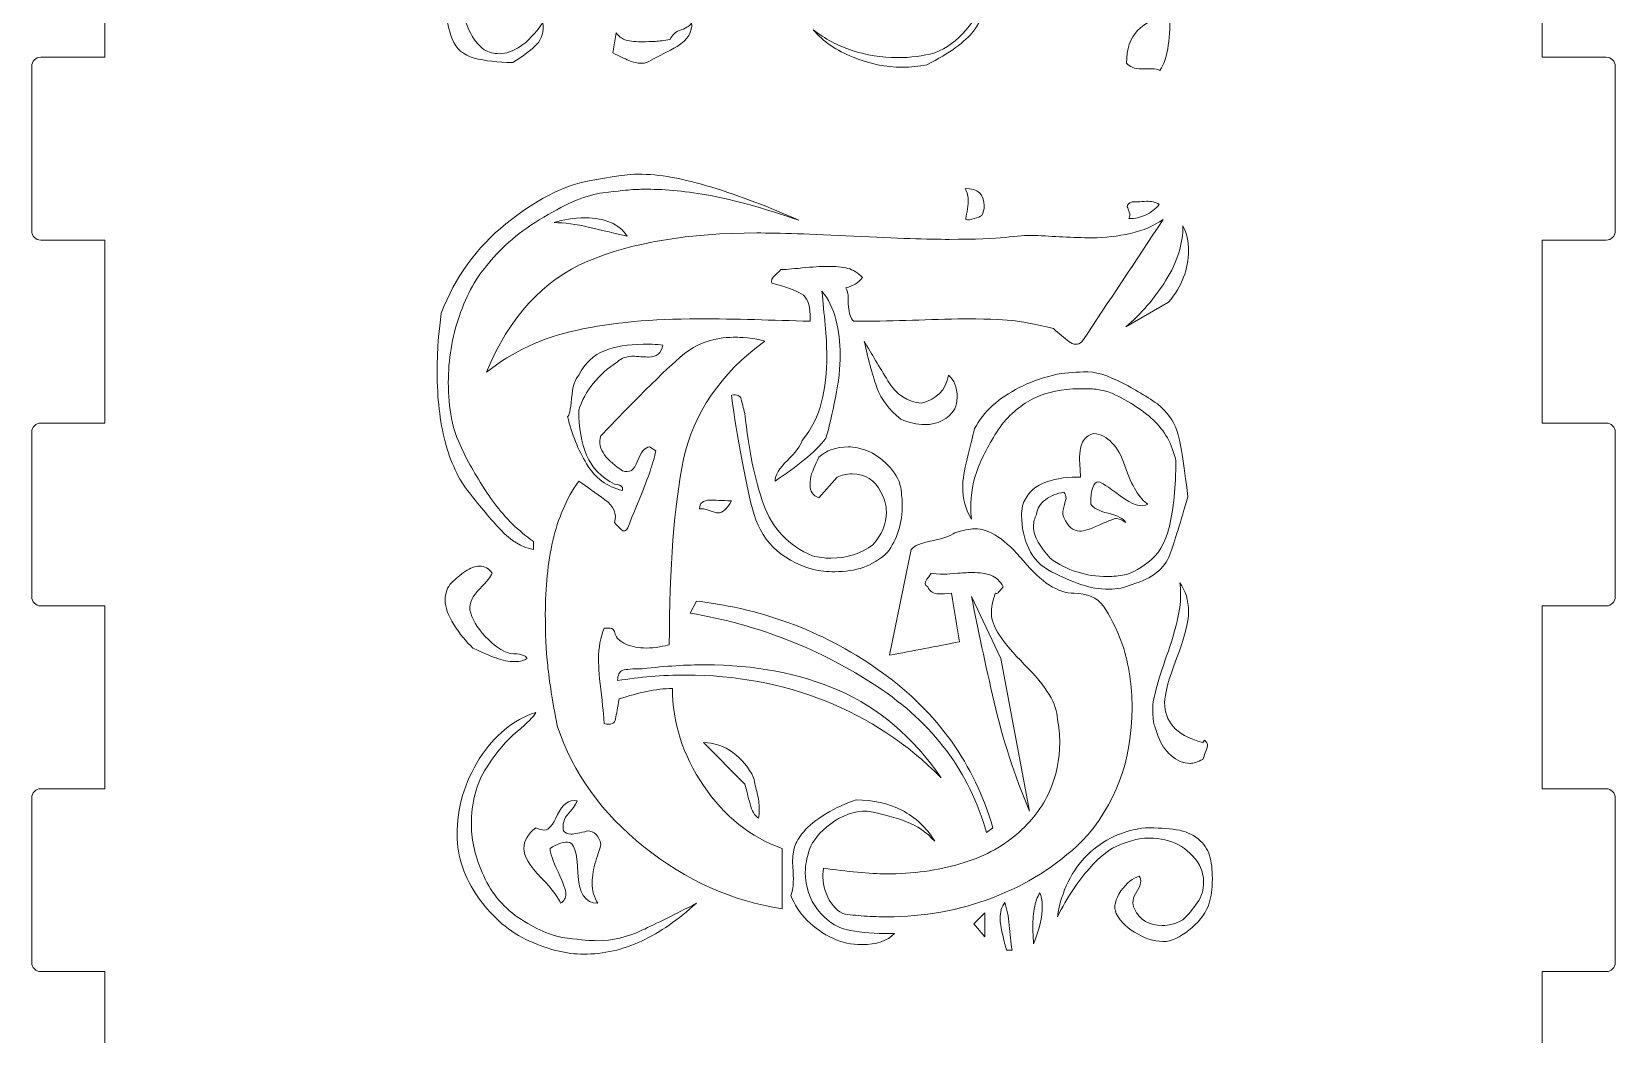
# Model space of a CAD drawing. Header units: inches. Extents: x 110 to 594, y -365 to 80.
# Drawn here: x 218.7 to 305.3, y -277.2 to -222.4 of the extents above; entities that cross this region are included whole.
import ezdxf

# ---------------------------------------------------------------- set-up
doc = ezdxf.new("R2010")
doc.units = ezdxf.units.IN
doc.header["$MEASUREMENT"] = 0
doc.layers.add('design4', color=7, linetype='Continuous')

# ---------------------------------------------------------------- blocks, each defined once
blk = doc.blocks.new('block 8')
at = {"layer": 'design4', "color": 7, "lineweight": 9}
blk.add_lwpolyline([(270.216, -271.197), (270.825, -270.588), (270.825, -271.892), (270.216, -271.197)], dxfattribs=at)
for points, knots in [([(246.304, -223.11), (246.014, -223.414), (245.579, -223.74), (245, -224.088), (244.188, -224.088), (243.485, -224.008), (242.891, -223.849), (242.297, -223.69), (241.898, -223.342), (241.695, -222.805), (241.492, -222.269), (241.391, -221.827), (241.391, -221.479), (241.391, -220.987), (241.557, -220.255), (241.891, -219.284), (242.224, -218.313), (242.391, -217.595), (242.391, -217.131), (242.391, -216.349), (242.087, -215.668), (241.478, -215.087), (241.478, -215.087), (241.608, -214.784), (241.608, -214.784), (242.043, -214.784), (242.376, -215.001), (242.608, -215.436), (242.753, -215.813), (242.876, -216.124), (242.978, -216.37), (243.079, -216.617), (243.13, -216.842), (243.13, -217.044), (243.13, -217.538), (242.999, -218.247), (242.739, -219.175), (242.478, -220.103), (242.348, -220.784), (242.348, -221.218), (242.348, -221.595), (242.441, -221.979), (242.63, -222.37), (242.818, -222.762), (243.086, -223.103), (243.434, -223.392), (243.695, -223.538), (243.97, -223.61), (244.26, -223.61), (244.637, -223.61), (245.021, -223.479), (245.412, -223.219), (245.804, -222.957), (246.217, -222.523), (246.652, -221.914), (246.71, -222.408), (246.593, -222.805), (246.304, -223.11)], [0, 0, 0, 0, 1, 1, 1, 2, 2, 2, 3, 3, 3, 4, 4, 4, 5, 5, 5, 6, 6, 6, 7, 7, 7, 8, 8, 8, 9, 9, 9, 10, 10, 10, 11, 11, 11, 12, 12, 12, 13, 13, 13, 14, 14, 14, 15, 15, 15, 16, 16, 16, 17, 17, 17, 18, 18, 18, 19, 19, 19, 19]), ([(270.195, -222.37), (269.746, -222.965), (268.897, -223.581), (267.652, -224.218), (267.217, -224.305), (266.767, -224.349), (266.304, -224.349), (265.405, -224.349), (264.506, -224.168), (263.608, -223.806), (262.709, -223.443), (261.985, -222.943), (261.434, -222.305), (262.071, -222.798), (262.782, -223.175), (263.564, -223.436), (264.347, -223.697), (265.173, -223.827), (266.043, -223.827), (266.739, -223.827), (267.42, -223.74), (268.086, -223.567), (268.724, -223.305), (269.289, -222.892), (269.782, -222.327), (270.275, -221.762), (270.637, -221.132), (270.869, -220.436), (270.869, -221.132), (270.644, -221.777), (270.195, -222.37)], [0, 0, 0, 0, 1, 1, 1, 2, 2, 2, 3, 3, 3, 4, 4, 4, 5, 5, 5, 6, 6, 6, 7, 7, 7, 8, 8, 8, 9, 9, 9, 10, 10, 10, 10]), ([(280.847, -223.153), (280.775, -223.718), (280.623, -224.175), (280.391, -224.523), (280.303, -224.465), (280.144, -224.436), (279.913, -224.436), (279.913, -224.436), (279.391, -224.436), (279.391, -224.436), (279.014, -224.436), (278.739, -224.335), (278.564, -224.132), (278.564, -223.349), (278.767, -222.755), (279.173, -222.349), (279.579, -221.943), (280.173, -221.61), (280.956, -221.349), (280.956, -221.987), (280.919, -222.588), (280.847, -223.153)], [0, 0, 0, 0, 1, 1, 1, 2, 2, 2, 3, 3, 3, 4, 4, 4, 5, 5, 5, 6, 6, 6, 7, 7, 7, 7]), ([(253.999, -223.219), (253.506, -223.479), (253.028, -223.726), (252.565, -223.957), (252.42, -224.074), (252.245, -224.132), (252.043, -224.132), (251.81, -224.132), (251.579, -224.081), (251.347, -223.979), (251.115, -223.878), (250.826, -223.74), (250.478, -223.567), (250.478, -223.567), (250.652, -222.479), (250.652, -222.479), (250.796, -222.653), (250.956, -222.777), (251.13, -222.849), (251.304, -222.922), (251.608, -222.957), (252.043, -222.957), (252.332, -222.957), (252.586, -222.951), (252.804, -222.936), (253.021, -222.922), (253.289, -222.886), (253.608, -222.827), (253.695, -222.596), (253.898, -222.421), (254.217, -222.305), (254.536, -222.19), (254.724, -222.06), (254.782, -221.914), (254.84, -222.408), (254.579, -222.842), (253.999, -223.219)], [0, 0, 0, 0, 1, 1, 1, 2, 2, 2, 3, 3, 3, 4, 4, 4, 5, 5, 5, 6, 6, 6, 7, 7, 7, 8, 8, 8, 9, 9, 9, 10, 10, 10, 11, 11, 11, 12, 12, 12, 12]), ([(255.825, -231.37), (254.549, -231.139), (253.39, -231.023), (252.347, -231.023), (252.028, -231.023), (251.76, -231.03), (251.542, -231.044), (251.325, -231.06), (250.789, -231.117), (249.934, -231.219), (249.079, -231.32), (247.999, -231.762), (246.695, -232.544), (245.39, -233.327), (244.391, -234.168), (243.695, -235.066), (243.028, -235.791), (242.492, -236.747), (242.087, -237.936), (241.68, -239.125), (241.477, -240.342), (241.477, -241.588), (241.477, -242.284), (241.535, -242.943), (241.652, -243.566), (241.767, -244.19), (242.049, -244.929), (242.499, -245.784), (242.948, -246.639), (243.456, -247.451), (244.021, -248.218), (244.586, -248.987), (245.288, -249.675), (246.13, -250.284), (246.13, -250.284), (246.13, -250.718), (246.13, -250.718), (245.492, -250.603), (244.898, -250.247), (244.347, -249.653), (243.796, -249.06), (243.223, -248.386), (242.629, -247.631), (242.036, -246.878), (241.593, -245.943), (241.304, -244.827), (241.014, -243.711), (240.869, -242.443), (240.869, -241.023), (240.869, -240.762), (240.876, -240.408), (240.89, -239.958), (240.905, -239.508), (240.97, -238.791), (241.086, -237.805), (241.84, -235.835), (243.021, -234.204), (244.63, -232.914), (246.239, -231.625), (247.723, -230.849), (249.086, -230.588), (250.448, -230.327), (251.376, -230.197), (251.869, -230.197), (252.999, -230.197), (254.339, -230.436), (255.89, -230.914), (257.44, -231.392), (259.028, -231.995), (260.651, -232.719), (258.709, -232.052), (257.1, -231.603), (255.825, -231.37)], [0, 0, 0, 0, 1, 1, 1, 2, 2, 2, 3, 3, 3, 4, 4, 4, 5, 5, 5, 6, 6, 6, 7, 7, 7, 8, 8, 8, 9, 9, 9, 10, 10, 10, 11, 11, 11, 12, 12, 12, 13, 13, 13, 14, 14, 14, 15, 15, 15, 16, 16, 16, 17, 17, 17, 18, 18, 18, 19, 19, 19, 20, 20, 20, 21, 21, 21, 22, 22, 22, 23, 23, 23, 24, 24, 24, 24]), ([(270.238, -232.631), (270.049, -232.69), (269.897, -232.704), (269.781, -232.675), (269.781, -232.588), (269.804, -232.443), (269.847, -232.24), (269.89, -232.038), (269.912, -231.849), (269.912, -231.675), (269.912, -231.414), (269.854, -231.182), (269.738, -230.979), (270.434, -230.979), (270.782, -231.299), (270.782, -231.936), (270.782, -232.11), (270.739, -232.284), (270.651, -232.458), (270.564, -232.516), (270.426, -232.574), (270.238, -232.631)], [0, 0, 0, 0, 1, 1, 1, 2, 2, 2, 3, 3, 3, 4, 4, 4, 5, 5, 5, 6, 6, 6, 7, 7, 7, 7]), ([(279.608, -232.436), (279.318, -232.566), (279.014, -232.631), (278.695, -232.631), (278.753, -232.516), (278.76, -232.4), (278.717, -232.284), (278.673, -232.168), (278.636, -232.066), (278.608, -231.979), (278.608, -231.864), (278.695, -231.777), (278.869, -231.718), (279.043, -231.718), (279.304, -231.705), (279.651, -231.675), (279.912, -231.675), (280.144, -231.733), (280.347, -231.849), (280.144, -232.11), (279.897, -232.305), (279.608, -232.436)], [0, 0, 0, 0, 1, 1, 1, 2, 2, 2, 3, 3, 3, 4, 4, 4, 5, 5, 5, 6, 6, 6, 7, 7, 7, 7]), ([(276.129, -239.371), (275.897, -239.545), (275.658, -239.538), (275.412, -239.349), (275.165, -239.16), (274.883, -238.921), (274.565, -238.631), (273.55, -238.4), (272.781, -238.255), (272.26, -238.196), (271.738, -238.139), (270.767, -238.11), (269.347, -238.11), (268.39, -238.139), (267.441, -238.168), (266.499, -238.196), (265.557, -238.226), (264.608, -238.24), (263.651, -238.24), (263.448, -238.095), (263.347, -237.69), (263.347, -237.023), (263.347, -236.734), (263.303, -236.53), (263.216, -236.414), (263.593, -236.327), (263.897, -236.139), (264.129, -235.849), (263.869, -235.588), (263.6, -235.422), (263.325, -235.349), (263.049, -235.277), (262.651, -235.24), (262.13, -235.24), (261.839, -235.24), (261.404, -235.27), (260.825, -235.327), (260.245, -235.385), (259.854, -235.414), (259.652, -235.414), (259.622, -235.473), (259.521, -235.574), (259.347, -235.719), (259.173, -235.864), (259.115, -236.009), (259.173, -236.154), (259.926, -236.356), (260.462, -236.552), (260.781, -236.74), (261.101, -236.929), (261.26, -237.312), (261.26, -237.893), (261.26, -237.893), (261.26, -238.24), (261.26, -238.24), (260.245, -238.212), (259.231, -238.183), (258.216, -238.153), (257.201, -238.125), (256.173, -238.11), (255.129, -238.11), (252.637, -238.11), (250.441, -238.313), (248.543, -238.719), (246.644, -239.125), (244.985, -239.892), (243.564, -241.023), (244.81, -238.008), (246.658, -235.987), (249.108, -234.957), (251.557, -233.929), (254.636, -233.414), (258.347, -233.414), (259.535, -233.414), (261.304, -233.473), (263.651, -233.588), (265.999, -233.704), (267.739, -233.762), (268.869, -233.762), (270.289, -233.762), (271.31, -233.726), (271.934, -233.653), (272.557, -233.581), (273.086, -233.544), (273.521, -233.544), (274.042, -233.574), (274.565, -233.603), (275.086, -233.632), (275.608, -233.661), (276.144, -233.675), (276.695, -233.675), (277.39, -233.675), (278.086, -233.595), (278.781, -233.436), (279.477, -233.277), (280.071, -233.023), (280.565, -232.675), (279.086, -234.907), (277.608, -237.139), (276.129, -239.371)], [0, 0, 0, 0, 1, 1, 1, 2, 2, 2, 3, 3, 3, 4, 4, 4, 5, 5, 5, 6, 6, 6, 7, 7, 7, 8, 8, 8, 9, 9, 9, 10, 10, 10, 11, 11, 11, 12, 12, 12, 13, 13, 13, 14, 14, 14, 15, 15, 15, 16, 16, 16, 17, 17, 17, 18, 18, 18, 19, 19, 19, 20, 20, 20, 21, 21, 21, 22, 22, 22, 23, 23, 23, 24, 24, 24, 25, 25, 25, 26, 26, 26, 27, 27, 27, 28, 28, 28, 29, 29, 29, 30, 30, 30, 31, 31, 31, 32, 32, 32, 33, 33, 33, 33]), ([(249.195, -233.109), (248.456, -232.936), (247.81, -232.849), (247.26, -232.849), (247.753, -232.675), (248.318, -232.588), (248.956, -232.588), (250.057, -232.588), (250.825, -232.921), (251.26, -233.588), (250.622, -233.444), (249.934, -233.284), (249.195, -233.109)], [0, 0, 0, 0, 1, 1, 1, 2, 2, 2, 3, 3, 3, 4, 4, 4, 4]), ([(281.956, -234.37), (281.956, -235.385), (281.593, -236.327), (280.868, -237.197), (280.868, -237.197), (278.521, -238.544), (278.521, -238.544), (279.361, -237.849), (280.093, -237.001), (280.716, -236.001), (281.34, -235.001), (281.651, -234.009), (281.651, -233.023), (281.854, -233.429), (281.956, -233.878), (281.956, -234.37)], [0, 0, 0, 0, 1, 1, 1, 2, 2, 2, 3, 3, 3, 4, 4, 4, 5, 5, 5, 5]), ([(262.673, -238.153), (262.832, -238.762), (262.912, -239.4), (262.912, -240.066), (262.912, -240.762), (262.825, -241.544), (262.651, -242.414), (262.477, -243.284), (262.304, -244.023), (262.13, -244.631), (261.81, -245.038), (261.419, -245.429), (260.956, -245.805), (260.491, -246.182), (259.955, -246.574), (259.347, -246.979), (259.347, -246.66), (259.571, -246.283), (260.021, -245.849), (260.47, -245.414), (260.738, -245.052), (260.825, -244.762), (261.347, -244.125), (261.701, -243.421), (261.89, -242.653), (262.079, -241.885), (262.173, -241.038), (262.173, -240.11), (262.173, -239.588), (262.144, -239.03), (262.086, -238.436), (262.028, -237.842), (261.97, -237.226), (261.912, -236.588), (262.26, -237.023), (262.514, -237.545), (262.673, -238.153)], [0, 0, 0, 0, 1, 1, 1, 2, 2, 2, 3, 3, 3, 4, 4, 4, 5, 5, 5, 6, 6, 6, 7, 7, 7, 8, 8, 8, 9, 9, 9, 10, 10, 10, 11, 11, 11, 12, 12, 12, 12]), ([(252.173, -266.979), (249.883, -265.153), (248.304, -262.951), (247.434, -260.37), (247.174, -259.008), (246.999, -257.907), (246.912, -257.066), (246.826, -256.226), (246.782, -255.283), (246.782, -254.24), (246.782, -252.791), (246.919, -251.457), (247.195, -250.241), (247.47, -249.023), (247.941, -247.936), (248.608, -246.979), (249.071, -247.298), (249.549, -247.639), (250.043, -248.001), (250.535, -248.364), (250.709, -248.777), (250.564, -249.24), (250.68, -249.385), (250.804, -249.516), (250.934, -249.631), (251.064, -249.748), (251.188, -249.718), (251.303, -249.545), (251.361, -249.342), (251.593, -248.755), (251.999, -247.783), (252.404, -246.813), (252.68, -245.994), (252.825, -245.327), (252.825, -245.327), (252.477, -245.11), (252.477, -245.11), (252.216, -245.139), (251.999, -245.4), (251.825, -245.892), (251.651, -246.385), (251.376, -246.56), (250.999, -246.414), (250.593, -246.153), (250.267, -245.864), (250.021, -245.545), (249.775, -245.226), (249.709, -244.878), (249.826, -244.501), (252.318, -241.892), (253.912, -240.342), (254.608, -239.849), (255.304, -239.356), (256.187, -239.11), (257.26, -239.11), (257.289, -239.11), (257.484, -239.125), (257.847, -239.154), (258.209, -239.182), (258.521, -239.24), (258.782, -239.327), (256.347, -241.125), (254.869, -243.277), (254.347, -245.784), (253.825, -248.291), (253.564, -251.675), (253.564, -255.936), (253.448, -255.965), (253.267, -256.001), (253.021, -256.045), (252.774, -256.088), (252.535, -256.11), (252.304, -256.11), (251.897, -256.11), (251.528, -256.038), (251.194, -255.893), (250.861, -255.748), (250.665, -255.566), (250.608, -255.349), (250.55, -255.131), (250.456, -255.023), (250.325, -255.023), (250.195, -255.023), (250.086, -255.023), (249.999, -255.023), (249.796, -255.516), (249.695, -256.081), (249.695, -256.719), (249.695, -257.153), (249.745, -257.805), (249.847, -258.675), (249.948, -259.544), (249.999, -260.067), (249.999, -260.24), (250.375, -260.327), (250.586, -260.24), (250.629, -259.979), (250.673, -259.719), (250.738, -259.356), (250.825, -258.893), (251.347, -258.718), (251.847, -258.581), (252.325, -258.479), (252.803, -258.378), (253.274, -258.327), (253.738, -258.327), (253.738, -260.182), (254.303, -261.951), (255.434, -263.631), (256.564, -265.312), (257.999, -266.457), (259.738, -267.066), (259.738, -267.066), (259.738, -270.371), (259.738, -270.371), (256.984, -269.936), (254.462, -268.805), (252.173, -266.979)], [0, 0, 0, 0, 1, 1, 1, 2, 2, 2, 3, 3, 3, 4, 4, 4, 5, 5, 5, 6, 6, 6, 7, 7, 7, 8, 8, 8, 9, 9, 9, 10, 10, 10, 11, 11, 11, 12, 12, 12, 13, 13, 13, 14, 14, 14, 15, 15, 15, 16, 16, 16, 17, 17, 17, 18, 18, 18, 19, 19, 19, 20, 20, 20, 21, 21, 21, 22, 22, 22, 23, 23, 23, 24, 24, 24, 25, 25, 25, 26, 26, 26, 27, 27, 27, 28, 28, 28, 29, 29, 29, 30, 30, 30, 31, 31, 31, 32, 32, 32, 33, 33, 33, 34, 34, 34, 35, 35, 35, 36, 36, 36, 37, 37, 37, 38, 38, 38, 39, 39, 39, 39]), ([(252.434, -240.197), (252.26, -240.197), (251.999, -240.182), (251.651, -240.153), (251.217, -240.153), (250.912, -240.255), (250.738, -240.458), (249.666, -241.153), (248.956, -242.038), (248.608, -243.11), (248.608, -244.066), (248.753, -244.885), (249.043, -245.566), (249.332, -246.248), (249.839, -246.777), (250.564, -247.153), (250.796, -247.153), (250.941, -247.212), (250.999, -247.327), (250.999, -247.327), (250.999, -247.501), (250.999, -247.501), (250.158, -247.298), (249.506, -246.813), (249.043, -246.044), (248.578, -245.277), (248.231, -244.414), (247.999, -243.457), (248.086, -243.429), (248.158, -243.095), (248.217, -242.457), (248.275, -241.82), (248.405, -241.4), (248.608, -241.196), (248.956, -240.53), (249.427, -240.081), (250.021, -239.849), (250.614, -239.617), (251.318, -239.501), (252.129, -239.501), (252.245, -239.501), (252.412, -239.501), (252.63, -239.501), (252.847, -239.501), (253.042, -239.516), (253.217, -239.545), (253.129, -239.98), (252.869, -240.197), (252.434, -240.197)], [0, 0, 0, 0, 1, 1, 1, 2, 2, 2, 3, 3, 3, 4, 4, 4, 5, 5, 5, 6, 6, 6, 7, 7, 7, 8, 8, 8, 9, 9, 9, 10, 10, 10, 11, 11, 11, 12, 12, 12, 13, 13, 13, 14, 14, 14, 15, 15, 15, 16, 16, 16, 16]), ([(267.521, -243.893), (267.115, -243.893), (266.68, -243.791), (266.216, -243.588), (265.578, -243.066), (265.151, -242.508), (264.934, -241.914), (264.716, -241.32), (264.477, -240.458), (264.216, -239.327), (264.622, -240.023), (265.057, -240.748), (265.521, -241.501), (265.984, -242.255), (266.593, -242.661), (267.347, -242.719), (268.187, -242.516), (268.68, -242.009), (268.825, -241.196), (269.144, -241.429), (269.303, -241.834), (269.303, -242.414), (269.303, -242.646), (269.26, -242.849), (269.173, -243.023), (268.796, -243.603), (268.245, -243.893), (267.521, -243.893)], [0, 0, 0, 0, 1, 1, 1, 2, 2, 2, 3, 3, 3, 4, 4, 4, 5, 5, 5, 6, 6, 6, 7, 7, 7, 8, 8, 8, 9, 9, 9, 9]), ([(280.934, -251.001), (280.658, -251.769), (279.97, -252.313), (278.869, -252.631), (278.462, -252.806), (278.043, -252.893), (277.608, -252.893), (277.086, -252.893), (276.571, -252.806), (276.065, -252.631), (275.557, -252.458), (275.021, -252.226), (274.456, -251.936), (273.891, -251.646), (273.477, -251.226), (273.216, -250.675), (272.956, -250.125), (272.826, -249.516), (272.826, -248.849), (272.826, -248.734), (272.839, -248.559), (272.869, -248.327), (273.071, -247.748), (273.441, -247.342), (273.978, -247.11), (274.514, -246.878), (275.144, -246.762), (275.869, -246.762), (275.869, -246.762), (276.043, -246.762), (276.043, -246.762), (276.043, -246.588), (276.027, -246.283), (275.999, -245.849), (275.999, -245.327), (276.071, -244.965), (276.216, -244.762), (276.361, -244.56), (276.55, -244.429), (276.782, -244.371), (277.535, -244.458), (278.101, -245.052), (278.478, -246.153), (278.854, -247.255), (279.274, -247.951), (279.738, -248.24), (279.391, -248.444), (278.883, -248.291), (278.216, -247.783), (277.549, -247.277), (277.158, -247.023), (277.042, -247.023), (276.752, -247.023), (276.608, -247.429), (276.608, -248.24), (276.723, -248.444), (277.042, -248.61), (277.565, -248.741), (278.086, -248.871), (278.405, -249.038), (278.521, -249.24), (278.318, -249.095), (278.144, -249.023), (277.999, -249.023), (277.912, -249.023), (277.615, -249.139), (277.108, -249.37), (276.601, -249.603), (276.231, -249.718), (275.999, -249.718), (275.651, -249.718), (275.361, -249.472), (275.13, -248.98), (275.071, -248.864), (275.064, -248.718), (275.108, -248.545), (275.151, -248.371), (275.201, -248.168), (275.26, -247.936), (275.26, -247.791), (275.216, -247.675), (275.13, -247.588), (274.753, -247.646), (274.419, -247.783), (274.13, -248.001), (273.84, -248.218), (273.68, -248.487), (273.651, -248.805), (273.535, -249.009), (273.477, -249.226), (273.477, -249.458), (273.477, -249.748), (273.564, -250.038), (273.739, -250.327), (273.912, -250.617), (274.13, -250.908), (274.39, -251.197), (275.289, -251.864), (276.332, -252.197), (277.521, -252.197), (277.84, -252.197), (278.151, -252.168), (278.456, -252.11), (278.76, -252.052), (279.187, -251.827), (279.738, -251.436), (280.288, -251.045), (280.68, -250.378), (280.912, -249.436), (281.144, -248.495), (281.26, -247.298), (281.26, -245.849), (281.057, -244.951), (280.644, -244.212), (280.021, -243.631), (279.397, -243.052), (278.593, -242.545), (277.608, -242.11), (277.144, -241.994), (276.818, -241.936), (276.63, -241.936), (276.441, -241.936), (276.216, -241.936), (275.956, -241.936), (275.057, -241.936), (274.253, -242.103), (273.543, -242.436), (272.832, -242.769), (272.201, -243.299), (271.651, -244.023), (271.13, -244.806), (270.731, -245.545), (270.455, -246.24), (270.18, -246.936), (270.043, -247.69), (270.043, -248.501), (270.043, -248.617), (270.057, -248.805), (270.086, -249.066), (269.767, -248.545), (269.608, -247.951), (269.608, -247.284), (269.608, -246.907), (269.687, -246.4), (269.847, -245.762), (270.006, -245.125), (270.144, -244.574), (270.26, -244.11), (270.752, -243.182), (271.565, -242.436), (272.695, -241.87), (273.825, -241.305), (274.926, -241.023), (275.999, -241.023), (276.579, -240.936), (277.267, -241.088), (278.064, -241.48), (278.861, -241.87), (279.593, -242.299), (280.26, -242.762), (280.782, -243.197), (281.137, -243.682), (281.325, -244.219), (281.513, -244.755), (281.709, -245.965), (281.912, -247.849), (281.535, -249.182), (281.209, -250.233), (280.934, -251.001)], [0, 0, 0, 0, 1, 1, 1, 2, 2, 2, 3, 3, 3, 4, 4, 4, 5, 5, 5, 6, 6, 6, 7, 7, 7, 8, 8, 8, 9, 9, 9, 10, 10, 10, 11, 11, 11, 12, 12, 12, 13, 13, 13, 14, 14, 14, 15, 15, 15, 16, 16, 16, 17, 17, 17, 18, 18, 18, 19, 19, 19, 20, 20, 20, 21, 21, 21, 22, 22, 22, 23, 23, 23, 24, 24, 24, 25, 25, 25, 26, 26, 26, 27, 27, 27, 28, 28, 28, 29, 29, 29, 30, 30, 30, 31, 31, 31, 32, 32, 32, 33, 33, 33, 34, 34, 34, 35, 35, 35, 36, 36, 36, 37, 37, 37, 38, 38, 38, 39, 39, 39, 40, 40, 40, 41, 41, 41, 42, 42, 42, 43, 43, 43, 44, 44, 44, 45, 45, 45, 46, 46, 46, 47, 47, 47, 48, 48, 48, 49, 49, 49, 50, 50, 50, 51, 51, 51, 52, 52, 52, 53, 53, 53, 54, 54, 54, 55, 55, 55, 56, 56, 56, 56]), ([(266.303, -248.24), (266.303, -249.283), (266.028, -250.168), (265.477, -250.892), (265.071, -251.269), (264.637, -251.538), (264.173, -251.696), (263.709, -251.856), (263.188, -251.936), (262.608, -251.936), (262.202, -251.936), (261.796, -251.892), (261.391, -251.805), (259.622, -251.284), (258.528, -250.183), (258.108, -248.501), (257.687, -246.82), (257.303, -244.748), (256.955, -242.284), (257.274, -242.226), (257.456, -242.299), (257.499, -242.501), (257.542, -242.704), (257.608, -242.965), (257.695, -243.284), (257.897, -245.255), (258.238, -246.907), (258.717, -248.24), (259.195, -249.574), (260.086, -250.516), (261.391, -251.066), (261.739, -251.153), (262.071, -251.197), (262.39, -251.197), (263.289, -251.197), (264.057, -250.951), (264.695, -250.458), (265.187, -249.907), (265.434, -249.313), (265.434, -248.675), (265.434, -248.269), (265.332, -247.908), (265.13, -247.588), (264.81, -246.922), (264.289, -246.588), (263.564, -246.588), (263.245, -246.588), (262.97, -246.647), (262.738, -246.762), (262.738, -246.762), (261.739, -247.892), (261.739, -247.892), (261.419, -247.777), (261.26, -247.544), (261.26, -247.196), (261.26, -246.965), (261.289, -246.762), (261.347, -246.588), (261.404, -246.414), (261.535, -246.11), (261.739, -245.675), (262.144, -245.299), (262.68, -245.11), (263.347, -245.11), (263.666, -245.11), (264.014, -245.182), (264.391, -245.327), (264.767, -245.473), (265.144, -245.734), (265.521, -246.11), (265.897, -246.487), (266.13, -246.893), (266.216, -247.327), (266.274, -247.733), (266.303, -248.038), (266.303, -248.24)], [0, 0, 0, 0, 1, 1, 1, 2, 2, 2, 3, 3, 3, 4, 4, 4, 5, 5, 5, 6, 6, 6, 7, 7, 7, 8, 8, 8, 9, 9, 9, 10, 10, 10, 11, 11, 11, 12, 12, 12, 13, 13, 13, 14, 14, 14, 15, 15, 15, 16, 16, 16, 17, 17, 17, 18, 18, 18, 19, 19, 19, 20, 20, 20, 21, 21, 21, 22, 22, 22, 23, 23, 23, 24, 24, 24, 25, 25, 25, 25]), ([(256.217, -248.718), (256.129, -248.718), (255.97, -248.675), (255.739, -248.588), (255.506, -248.501), (255.332, -248.473), (255.216, -248.501), (255.216, -248.182), (255.404, -248.023), (255.782, -248.023), (256.042, -248.023), (256.434, -248.038), (256.955, -248.066), (256.723, -248.501), (256.477, -248.718), (256.217, -248.718)], [0, 0, 0, 0, 1, 1, 1, 2, 2, 2, 3, 3, 3, 4, 4, 4, 5, 5, 5, 5]), ([(278.869, -259.371), (278.869, -262.269), (277.956, -264.704), (276.129, -266.675), (274.709, -268.038), (273.078, -269.066), (271.238, -269.761), (269.397, -270.457), (267.477, -270.805), (265.477, -270.805), (265.071, -270.805), (264.651, -270.791), (264.216, -270.762), (263.781, -270.733), (263.39, -270.69), (263.043, -270.631), (262.636, -270.4), (262.339, -270.037), (262.151, -269.544), (261.962, -269.052), (261.912, -268.587), (261.999, -268.153), (262.636, -268.239), (263.252, -268.312), (263.847, -268.37), (264.441, -268.429), (264.97, -268.457), (265.434, -268.457), (266.883, -268.457), (268.224, -268.277), (269.456, -267.914), (270.688, -267.552), (271.716, -267.016), (272.542, -266.305), (273.369, -265.595), (273.97, -264.812), (274.347, -263.957), (274.723, -263.103), (274.912, -262.211), (274.912, -261.283), (274.912, -260.849), (274.869, -260.414), (274.782, -259.979), (274.782, -259.196), (274.18, -258.204), (272.977, -257.001), (271.774, -255.799), (271.173, -254.878), (271.173, -254.24), (271.173, -253.921), (271.245, -253.544), (271.39, -253.11), (271.448, -253.139), (271.499, -253.132), (271.543, -253.088), (271.586, -253.045), (271.68, -252.936), (271.825, -252.762), (271.651, -252.443), (271.426, -252.233), (271.151, -252.131), (270.876, -252.031), (270.535, -251.98), (270.129, -251.98), (269.956, -251.98), (269.695, -251.994), (269.347, -252.023), (268.999, -252.052), (268.753, -252.066), (268.608, -252.066), (268.26, -252.066), (268.013, -252.052), (267.869, -252.023), (267.869, -252.052), (267.796, -252.161), (267.651, -252.349), (267.506, -252.538), (267.521, -252.675), (267.695, -252.762), (267.81, -253.023), (268.013, -253.153), (268.304, -253.153), (268.477, -253.153), (268.709, -253.139), (268.999, -253.11), (269.144, -254.009), (269.289, -254.892), (269.434, -255.762), (268.158, -256.023), (266.883, -256.269), (265.608, -256.501), (265.608, -256.501), (266.781, -250.718), (266.781, -250.718), (266.956, -250.516), (267.34, -250.356), (267.934, -250.241), (268.527, -250.125), (268.941, -249.979), (269.173, -249.806), (269.608, -249.66), (269.97, -249.588), (270.26, -249.588), (271.071, -249.588), (271.962, -250.175), (272.934, -251.349), (273.905, -252.523), (274.825, -253.11), (275.695, -253.11), (276.419, -253.11), (276.956, -253.349), (277.303, -253.827), (277.651, -254.305), (277.999, -255.009), (278.347, -255.936), (278.695, -257.038), (278.869, -258.182), (278.869, -259.371)], [0, 0, 0, 0, 1, 1, 1, 2, 2, 2, 3, 3, 3, 4, 4, 4, 5, 5, 5, 6, 6, 6, 7, 7, 7, 8, 8, 8, 9, 9, 9, 10, 10, 10, 11, 11, 11, 12, 12, 12, 13, 13, 13, 14, 14, 14, 15, 15, 15, 16, 16, 16, 17, 17, 17, 18, 18, 18, 19, 19, 19, 20, 20, 20, 21, 21, 21, 22, 22, 22, 23, 23, 23, 24, 24, 24, 25, 25, 25, 26, 26, 26, 27, 27, 27, 28, 28, 28, 29, 29, 29, 30, 30, 30, 31, 31, 31, 32, 32, 32, 33, 33, 33, 34, 34, 34, 35, 35, 35, 36, 36, 36, 37, 37, 37, 38, 38, 38, 39, 39, 39, 39]), ([(245.13, -256.849), (244.782, -256.849), (244.434, -256.783), (244.086, -256.653), (243.738, -256.523), (243.318, -256.342), (242.825, -256.11), (242.448, -255.762), (242.1, -255.334), (241.782, -254.827), (241.463, -254.32), (241.304, -253.878), (241.304, -253.501), (241.304, -253.096), (241.419, -252.777), (241.652, -252.545), (241.883, -252.313), (242.137, -252.103), (242.412, -251.914), (242.687, -251.726), (242.941, -251.632), (243.173, -251.632), (243.462, -251.632), (243.695, -251.762), (243.869, -252.023), (243.81, -252.197), (243.586, -252.479), (243.195, -252.871), (242.804, -253.262), (242.623, -253.646), (242.651, -254.023), (242.767, -254.516), (243.05, -255.001), (243.499, -255.479), (243.948, -255.957), (244.405, -256.269), (244.869, -256.414), (245.39, -256.414), (245.695, -256.501), (245.782, -256.675), (245.636, -256.791), (245.419, -256.849), (245.13, -256.849)], [0, 0, 0, 0, 1, 1, 1, 2, 2, 2, 3, 3, 3, 4, 4, 4, 5, 5, 5, 6, 6, 6, 7, 7, 7, 8, 8, 8, 9, 9, 9, 10, 10, 10, 11, 11, 11, 12, 12, 12, 13, 13, 13, 14, 14, 14, 14]), ([(282.999, -261.457), (282.912, -261.718), (282.825, -261.965), (282.738, -262.196), (282.448, -262.341), (282.216, -262.414), (282.043, -262.414), (281.666, -262.414), (281.318, -262.269), (280.999, -261.979), (280.68, -261.69), (280.456, -261.371), (280.326, -261.022), (280.195, -260.675), (280.108, -260.414), (280.064, -260.24), (280.021, -260.067), (279.999, -259.777), (279.999, -259.371), (279.999, -258.936), (280.253, -257.994), (280.76, -256.544), (281.267, -255.095), (281.521, -254.009), (281.521, -253.284), (281.521, -252.965), (281.506, -252.718), (281.478, -252.545), (281.796, -252.979), (281.956, -253.501), (281.956, -254.11), (281.956, -254.69), (281.738, -255.545), (281.303, -256.675), (280.868, -257.805), (280.651, -258.617), (280.651, -259.11), (280.651, -259.603), (280.804, -260.03), (281.108, -260.393), (281.412, -260.755), (281.956, -261.052), (282.738, -261.283), (282.738, -261.283), (282.825, -261.153), (282.825, -261.153), (282.941, -261.24), (282.999, -261.342), (282.999, -261.457)], [0, 0, 0, 0, 1, 1, 1, 2, 2, 2, 3, 3, 3, 4, 4, 4, 5, 5, 5, 6, 6, 6, 7, 7, 7, 8, 8, 8, 9, 9, 9, 10, 10, 10, 11, 11, 11, 12, 12, 12, 13, 13, 13, 14, 14, 14, 15, 15, 15, 16, 16, 16, 16]), ([(270.912, -266.197), (269.984, -262.892), (267.985, -260.226), (264.912, -258.197), (261.839, -256.168), (258.434, -254.834), (254.695, -254.197), (254.695, -254.197), (255.043, -253.544), (255.043, -253.544), (258.81, -253.979), (262.202, -255.283), (265.217, -257.457), (268.23, -259.631), (270.245, -262.457), (271.26, -265.935), (271.26, -265.935), (270.912, -266.197), (270.912, -266.197)], [0, 0, 0, 0, 1, 1, 1, 2, 2, 2, 3, 3, 3, 4, 4, 4, 5, 5, 5, 6, 6, 6, 6]), ([(271.326, -259.066), (270.847, -257.009), (270.434, -255.082), (270.086, -253.284), (270.086, -253.284), (271.695, -256.675), (271.695, -256.675), (271.695, -256.675), (273.26, -265.022), (273.26, -265.022), (272.448, -263.109), (271.804, -261.125), (271.326, -259.066)], [0, 0, 0, 0, 1, 1, 1, 2, 2, 2, 3, 3, 3, 4, 4, 4, 4]), ([(262.086, -259.001), (259.709, -258.06), (257.173, -257.588), (254.478, -257.588), (253.173, -257.588), (251.926, -257.69), (250.738, -257.892), (250.738, -257.574), (250.832, -257.386), (251.021, -257.327), (251.209, -257.269), (251.564, -257.24), (252.086, -257.24), (253.39, -257.096), (254.535, -257.023), (255.521, -257.023), (258.245, -257.023), (260.687, -257.495), (262.847, -258.436), (265.006, -259.378), (266.869, -260.965), (268.434, -263.197), (266.579, -261.342), (264.462, -259.943), (262.086, -259.001)], [0, 0, 0, 0, 1, 1, 1, 2, 2, 2, 3, 3, 3, 4, 4, 4, 5, 5, 5, 6, 6, 6, 7, 7, 7, 8, 8, 8, 8]), ([(252.043, -272.131), (251.028, -272.609), (249.97, -272.848), (248.869, -272.848), (247.97, -272.848), (246.984, -272.609), (245.913, -272.131), (244.84, -271.653), (243.912, -270.863), (243.13, -269.761), (242.347, -268.66), (241.956, -267.516), (241.956, -266.327), (241.956, -264.849), (242.361, -263.465), (243.173, -262.175), (243.984, -260.886), (245.013, -260.038), (246.26, -259.631), (246.144, -259.864), (245.804, -260.212), (245.239, -260.675), (244.673, -261.139), (244.115, -261.798), (243.564, -262.653), (243.013, -263.508), (242.738, -264.559), (242.738, -265.805), (242.738, -266.646), (242.963, -267.566), (243.412, -268.566), (243.861, -269.566), (244.55, -270.364), (245.478, -270.957), (246.405, -271.552), (247.245, -271.892), (247.999, -271.979), (248.753, -272.066), (249.289, -272.11), (249.608, -272.11), (250.448, -272.11), (251.267, -271.922), (252.064, -271.544), (252.861, -271.168), (253.853, -270.674), (255.043, -270.066), (254.057, -270.965), (253.057, -271.653), (252.043, -272.131)], [0, 0, 0, 0, 1, 1, 1, 2, 2, 2, 3, 3, 3, 4, 4, 4, 5, 5, 5, 6, 6, 6, 7, 7, 7, 8, 8, 8, 9, 9, 9, 10, 10, 10, 11, 11, 11, 12, 12, 12, 13, 13, 13, 14, 14, 14, 15, 15, 15, 16, 16, 16, 16]), ([(257.977, -264.631), (257.875, -264.255), (257.782, -263.892), (257.695, -263.544), (257.695, -263.544), (255.434, -261.283), (255.434, -261.283), (256.013, -261.283), (256.55, -261.465), (257.043, -261.827), (257.535, -262.19), (257.912, -262.646), (258.173, -263.197), (258.231, -263.487), (258.296, -263.769), (258.369, -264.044), (258.441, -264.32), (258.477, -264.617), (258.477, -264.936), (258.477, -264.965), (258.477, -265.03), (258.477, -265.131), (258.477, -265.233), (258.462, -265.327), (258.434, -265.414), (258.231, -265.269), (258.078, -265.008), (257.977, -264.631)], [0, 0, 0, 0, 1, 1, 1, 2, 2, 2, 3, 3, 3, 4, 4, 4, 5, 5, 5, 6, 6, 6, 7, 7, 7, 8, 8, 8, 9, 9, 9, 9]), ([(249.543, -267.762), (249.412, -268.168), (249.347, -268.559), (249.347, -268.935), (249.347, -269.37), (249.449, -269.747), (249.651, -270.066), (248.956, -270.066), (248.593, -269.508), (248.565, -268.392), (248.535, -267.277), (248.347, -266.718), (247.999, -266.718), (247.739, -266.718), (247.419, -266.835), (247.043, -267.066), (247.043, -267.298), (247.187, -267.725), (247.477, -268.348), (247.767, -268.972), (247.912, -269.37), (247.912, -269.544), (247.912, -269.777), (247.81, -269.95), (247.608, -270.066), (247.55, -269.805), (247.202, -269.342), (246.564, -268.675), (245.926, -268.008), (245.608, -267.472), (245.608, -267.066), (245.608, -266.66), (245.825, -266.283), (246.26, -265.935), (246.434, -266.022), (246.593, -266.066), (246.739, -266.066), (246.97, -266.066), (247.209, -265.783), (247.456, -265.218), (247.702, -264.652), (248.057, -264.4), (248.521, -264.457), (248.492, -264.603), (248.339, -264.827), (248.064, -265.131), (247.789, -265.436), (247.695, -265.762), (247.782, -266.11), (247.869, -266.225), (247.999, -266.283), (248.173, -266.283), (248.376, -266.283), (248.68, -266.225), (249.086, -266.11), (249.462, -266.11), (249.709, -266.356), (249.826, -266.848), (249.767, -267.052), (249.673, -267.356), (249.543, -267.762)], [0, 0, 0, 0, 1, 1, 1, 2, 2, 2, 3, 3, 3, 4, 4, 4, 5, 5, 5, 6, 6, 6, 7, 7, 7, 8, 8, 8, 9, 9, 9, 10, 10, 10, 11, 11, 11, 12, 12, 12, 13, 13, 13, 14, 14, 14, 15, 15, 15, 16, 16, 16, 17, 17, 17, 18, 18, 18, 19, 19, 19, 20, 20, 20, 20]), ([(266.542, -265.609), (265.977, -265.392), (265.26, -265.197), (264.391, -265.022), (263.666, -265.022), (262.999, -265.255), (262.39, -265.718), (261.782, -266.182), (261.397, -266.646), (261.238, -267.109), (261.078, -267.573), (260.999, -267.994), (260.999, -268.37), (260.999, -269.153), (261.223, -269.835), (261.673, -270.414), (262.122, -270.994), (262.644, -271.356), (263.239, -271.501), (263.832, -271.646), (264.535, -271.718), (265.347, -271.718), (265.347, -271.718), (265.869, -271.718), (265.869, -271.718), (265.492, -272.124), (264.897, -272.327), (264.086, -272.327), (263.535, -272.327), (263.006, -272.212), (262.499, -271.979), (261.991, -271.747), (261.528, -271.421), (261.108, -271.001), (260.687, -270.581), (260.39, -270.125), (260.217, -269.631), (260.303, -269.37), (260.347, -269.081), (260.347, -268.762), (260.347, -268.559), (260.332, -268.255), (260.303, -267.849), (260.303, -267.501), (260.339, -267.211), (260.412, -266.979), (260.485, -266.747), (260.651, -266.472), (260.912, -266.152), (261.173, -265.834), (261.579, -265.508), (262.13, -265.175), (262.68, -264.842), (263.231, -264.588), (263.781, -264.414), (264.709, -264.414), (265.543, -264.603), (266.282, -264.979), (267.021, -265.356), (267.622, -265.922), (268.086, -266.675), (267.622, -266.182), (267.108, -265.826), (266.542, -265.609)], [0, 0, 0, 0, 1, 1, 1, 2, 2, 2, 3, 3, 3, 4, 4, 4, 5, 5, 5, 6, 6, 6, 7, 7, 7, 8, 8, 8, 9, 9, 9, 10, 10, 10, 11, 11, 11, 12, 12, 12, 13, 13, 13, 14, 14, 14, 15, 15, 15, 16, 16, 16, 17, 17, 17, 18, 18, 18, 19, 19, 19, 20, 20, 20, 21, 21, 21, 21]), ([(282.151, -271.392), (281.673, -271.813), (281.201, -272.066), (280.738, -272.153), (280.245, -272.182), (279.731, -272.052), (279.195, -271.762), (278.658, -271.472), (278.26, -271.095), (277.999, -270.631), (277.854, -270.255), (277.941, -269.841), (278.26, -269.392), (278.579, -268.943), (278.912, -268.675), (279.26, -268.587), (279.405, -268.791), (279.361, -269.066), (279.129, -269.414), (278.897, -269.761), (278.854, -270.081), (278.999, -270.371), (279.289, -270.979), (279.796, -271.284), (280.521, -271.284), (280.868, -271.284), (281.245, -271.182), (281.651, -270.979), (281.941, -270.69), (282.202, -270.377), (282.434, -270.044), (282.665, -269.711), (282.782, -269.327), (282.782, -268.892), (282.782, -268.631), (282.709, -268.327), (282.564, -267.979), (281.926, -266.994), (281.013, -266.501), (279.825, -266.501), (279.651, -266.501), (279.462, -266.516), (279.26, -266.544), (279.057, -266.573), (278.702, -266.682), (278.195, -266.87), (277.687, -267.059), (277.13, -267.494), (276.521, -268.175), (275.912, -268.856), (275.332, -269.733), (274.782, -270.805), (275.013, -269.385), (275.564, -268.255), (276.434, -267.414), (277.303, -266.573), (278.361, -266.081), (279.608, -265.935), (280.245, -265.935), (280.804, -265.972), (281.282, -266.044), (281.76, -266.117), (282.158, -266.283), (282.477, -266.544), (282.796, -266.805), (283.006, -267.109), (283.108, -267.457), (283.209, -267.805), (283.26, -268.226), (283.26, -268.718), (283.26, -269.037), (283.245, -269.291), (283.217, -269.479), (283.187, -269.668), (283.144, -269.863), (283.086, -270.066), (282.941, -270.53), (282.63, -270.972), (282.151, -271.392)], [0, 0, 0, 0, 1, 1, 1, 2, 2, 2, 3, 3, 3, 4, 4, 4, 5, 5, 5, 6, 6, 6, 7, 7, 7, 8, 8, 8, 9, 9, 9, 10, 10, 10, 11, 11, 11, 12, 12, 12, 13, 13, 13, 14, 14, 14, 15, 15, 15, 16, 16, 16, 17, 17, 17, 18, 18, 18, 19, 19, 19, 20, 20, 20, 21, 21, 21, 22, 22, 22, 23, 23, 23, 24, 24, 24, 25, 25, 25, 26, 26, 26, 26]), ([(271.999, -272.631), (271.941, -272.399), (271.869, -272.11), (271.782, -271.762), (271.695, -271.414), (271.651, -271.124), (271.651, -270.892), (271.651, -270.544), (271.738, -270.255), (271.912, -270.023), (272.028, -270.371), (272.108, -270.783), (272.151, -271.261), (272.195, -271.74), (272.245, -272.196), (272.303, -272.631), (272.303, -272.631), (271.999, -272.631), (271.999, -272.631)], [0, 0, 0, 0, 1, 1, 1, 2, 2, 2, 3, 3, 3, 4, 4, 4, 5, 5, 5, 6, 6, 6, 6]), ([(273.956, -270.196), (273.956, -270.834), (273.796, -271.53), (273.477, -272.283), (273.477, -272.196), (273.462, -271.922), (273.434, -271.457), (273.434, -271.109), (273.462, -270.747), (273.521, -270.371), (273.579, -269.994), (273.68, -269.704), (273.825, -269.501), (273.912, -269.675), (273.956, -269.907), (273.956, -270.196)], [0, 0, 0, 0, 1, 1, 1, 2, 2, 2, 3, 3, 3, 4, 4, 4, 5, 5, 5, 5])]:
    blk.add_open_spline(points, degree=3, knots=knots, dxfattribs=at)
blk = doc.blocks.new('block 9')
at = {"layer": 'design4', "color": 1, "lineweight": 9}
blk.add_open_spline([(218.695, -53.803), (218.695, -53.803), (222.696, -53.803), (222.696, -53.803), (222.696, -53.803), (222.696, -63.804), (222.696, -63.804), (222.696, -63.804), (219.196, -63.804), (219.196, -63.804), (218.92, -63.804), (218.696, -64.028), (218.696, -64.305), (218.696, -64.305), (218.696, -73.305), (218.696, -73.305), (218.696, -73.581), (218.92, -73.805), (219.196, -73.805), (219.196, -73.805), (222.696, -73.805), (222.696, -73.805), (222.696, -73.805), (222.696, -83.805), (222.696, -83.805), (222.696, -83.805), (219.196, -83.805), (219.196, -83.805), (218.92, -83.805), (218.696, -84.028), (218.696, -84.304), (218.696, -86.011), (218.696, -91.597), (218.696, -93.304), (218.696, -93.58), (218.92, -93.804), (219.196, -93.804), (219.196, -93.804), (222.696, -93.804), (222.696, -93.804), (222.696, -93.804), (222.696, -103.805), (222.696, -103.805), (222.696, -103.805), (219.196, -103.805), (219.196, -103.805), (218.92, -103.805), (218.696, -104.028), (218.696, -104.304), (218.696, -106.011), (218.696, -111.597), (218.696, -113.304), (218.696, -113.581), (218.92, -113.804), (219.196, -113.804), (219.196, -113.804), (222.696, -113.804), (222.696, -113.804), (222.696, -113.804), (222.696, -123.805), (222.696, -123.805), (222.696, -123.805), (219.196, -123.805), (219.196, -123.805), (218.92, -123.805), (218.696, -124.029), (218.696, -124.304), (218.696, -124.304), (218.696, -133.304), (218.696, -133.304), (218.696, -133.58), (218.92, -133.804), (219.196, -133.804), (219.196, -133.804), (222.696, -133.804), (222.696, -133.804), (222.696, -133.804), (222.696, -143.804), (222.696, -143.804), (222.696, -143.804), (219.196, -143.804), (219.196, -143.804), (218.92, -143.804), (218.696, -144.028), (218.696, -144.304), (218.696, -144.304), (218.696, -153.304), (218.696, -153.304), (218.696, -153.581), (218.92, -153.805), (219.196, -153.805), (219.196, -153.805), (222.696, -153.805), (222.696, -153.805), (222.696, -153.805), (222.696, -163.804), (222.696, -163.804), (222.696, -163.804), (219.196, -163.804), (219.196, -163.804), (218.92, -163.804), (218.696, -164.028), (218.696, -164.304), (218.696, -166.011), (218.696, -171.597), (218.696, -173.304), (218.696, -173.58), (218.92, -173.804), (219.196, -173.804), (219.196, -173.804), (222.696, -173.804), (222.696, -173.804), (222.696, -173.804), (222.696, -183.805), (222.696, -183.805), (222.696, -183.805), (219.196, -183.805), (219.196, -183.805), (218.92, -183.805), (218.696, -184.028), (218.696, -184.304), (218.696, -186.011), (218.696, -191.597), (218.696, -193.305), (218.696, -193.58), (218.92, -193.804), (219.196, -193.804), (219.196, -193.804), (222.696, -193.804), (222.696, -193.804), (222.696, -193.804), (222.696, -203.805), (222.696, -203.805), (222.696, -203.805), (219.196, -203.805), (219.196, -203.805), (218.92, -203.805), (218.696, -204.029), (218.696, -204.304), (218.696, -204.304), (218.696, -213.304), (218.696, -213.304), (218.696, -213.581), (218.92, -213.804), (219.196, -213.804), (219.196, -213.804), (222.696, -213.804), (222.696, -213.804), (222.696, -213.804), (222.696, -223.804), (222.696, -223.804), (222.696, -223.804), (219.196, -223.804), (219.196, -223.804), (218.92, -223.804), (218.696, -224.029), (218.696, -224.304), (218.696, -224.304), (218.696, -233.304), (218.696, -233.304), (218.696, -233.581), (218.92, -233.805), (219.196, -233.805), (219.196, -233.805), (222.696, -233.805), (222.696, -233.805), (222.696, -233.805), (222.696, -243.804), (222.696, -243.804), (222.696, -243.804), (219.196, -243.804), (219.196, -243.804), (218.92, -243.804), (218.696, -244.028), (218.696, -244.304), (218.696, -246.011), (218.696, -251.597), (218.696, -253.304), (218.696, -253.58), (218.92, -253.804), (219.196, -253.804), (219.196, -253.804), (222.696, -253.804), (222.696, -253.804), (222.696, -253.804), (222.696, -263.804), (222.696, -263.804), (222.696, -263.804), (219.196, -263.804), (219.196, -263.804), (218.92, -263.804), (218.696, -264.027), (218.696, -264.304), (218.696, -266.01), (218.696, -271.596), (218.696, -273.304), (218.696, -273.58), (218.92, -273.804), (219.196, -273.804), (219.196, -273.804), (222.696, -273.804), (222.696, -273.804), (222.696, -273.804), (222.696, -283.804), (222.696, -283.804), (222.696, -283.804), (219.196, -283.804), (219.196, -283.804), (218.92, -283.804), (218.696, -284.028), (218.696, -284.304), (218.696, -284.304), (218.696, -293.304), (218.696, -293.304), (218.696, -293.58), (218.92, -293.804), (219.196, -293.804), (219.196, -293.804), (222.696, -293.804), (222.696, -293.804), (222.696, -293.804), (222.696, -303.804), (222.696, -303.804), (222.696, -303.804), (219.196, -303.804), (219.196, -303.804), (218.92, -303.804), (218.696, -304.028), (218.696, -304.304), (218.696, -304.304), (218.696, -313.304), (218.696, -313.304), (218.696, -313.58), (218.92, -313.804), (219.196, -313.804), (219.196, -313.804), (222.696, -313.804), (222.696, -313.804), (222.696, -313.804), (222.696, -323.804), (222.696, -323.804), (222.696, -323.804), (219.196, -323.804), (219.196, -323.804), (218.92, -323.804), (218.696, -324.027), (218.696, -324.304), (218.696, -326.01), (218.696, -331.597), (218.696, -333.304), (218.696, -333.58), (218.92, -333.804), (219.196, -333.804), (219.196, -333.804), (222.696, -333.804), (222.696, -333.804), (222.696, -333.804), (222.696, -343.804), (222.696, -343.804), (222.696, -343.804), (219.196, -343.804), (219.196, -343.804), (218.92, -343.804), (218.696, -344.028), (218.696, -344.304), (218.696, -344.304), (218.696, -350.305), (218.696, -350.305), (218.696, -350.581), (218.92, -350.805), (219.196, -350.805), (221.194, -350.805), (229.295, -350.805), (229.295, -350.805), (229.295, -350.805), (229.294, -354.605), (229.294, -354.605), (229.294, -354.605), (223.196, -354.605), (223.196, -354.605), (222.92, -354.605), (222.696, -354.828), (222.696, -355.105), (222.696, -355.105), (222.696, -361.106), (222.696, -361.106), (222.696, -361.381), (222.92, -361.605), (223.196, -361.605), (223.196, -361.605), (234.163, -364.606), (261.995, -364.606), (289.826, -364.606), (300.793, -361.605), (300.793, -361.605), (301.069, -361.605), (301.293, -361.381), (301.293, -361.106), (301.293, -361.106), (301.293, -355.105), (301.293, -355.105), (301.293, -354.828), (301.069, -354.605), (300.793, -354.605), (300.793, -354.605), (294.695, -354.605), (294.695, -354.605), (294.695, -354.605), (294.695, -350.805), (294.695, -350.805), (294.695, -350.805), (302.795, -350.805), (304.794, -350.805), (305.07, -350.805), (305.294, -350.581), (305.294, -350.305), (305.294, -350.305), (305.294, -344.304), (305.294, -344.304), (305.294, -344.028), (305.07, -343.804), (304.794, -343.804), (304.794, -343.804), (301.294, -343.804), (301.294, -343.804), (301.294, -343.804), (301.294, -333.804), (301.294, -333.804), (301.294, -333.804), (304.794, -333.804), (304.794, -333.804), (305.07, -333.804), (305.294, -333.58), (305.294, -333.304), (305.294, -331.596), (305.294, -326.011), (305.294, -324.304), (305.294, -324.028), (305.07, -323.804), (304.794, -323.804), (304.794, -323.804), (301.294, -323.804), (301.294, -323.804), (301.294, -323.804), (301.294, -313.804), (301.294, -313.804), (301.294, -313.804), (304.794, -313.804), (304.794, -313.804), (305.07, -313.804), (305.294, -313.58), (305.294, -313.304), (305.294, -313.304), (305.294, -304.304), (305.294, -304.304), (305.294, -304.028), (305.07, -303.804), (304.794, -303.804), (304.794, -303.804), (301.294, -303.804), (301.294, -303.804), (301.294, -303.804), (301.294, -293.804), (301.294, -293.804), (301.294, -293.804), (304.794, -293.804), (304.794, -293.804), (305.07, -293.804), (305.294, -293.58), (305.294, -293.304), (305.294, -293.304), (305.294, -284.304), (305.294, -284.304), (305.294, -284.028), (305.07, -283.804), (304.794, -283.804), (304.794, -283.804), (301.294, -283.804), (301.294, -283.804), (301.294, -283.804), (301.294, -273.804), (301.294, -273.804), (301.294, -273.804), (304.794, -273.804), (304.794, -273.804), (305.07, -273.804), (305.294, -273.579), (305.294, -273.304), (305.294, -271.596), (305.294, -266.011), (305.294, -264.304), (305.294, -264.028), (305.07, -263.804), (304.794, -263.804), (304.794, -263.804), (301.294, -263.804), (301.294, -263.804), (301.294, -263.804), (301.294, -253.804), (301.294, -253.804), (301.294, -253.804), (304.794, -253.804), (304.794, -253.804), (305.07, -253.804), (305.294, -253.58), (305.294, -253.304), (305.294, -251.597), (305.294, -246.011), (305.294, -244.305), (305.294, -244.028), (305.07, -243.804), (304.794, -243.804), (304.794, -243.804), (301.294, -243.804), (301.294, -243.804), (301.294, -243.804), (301.294, -233.805), (301.294, -233.805), (301.294, -233.805), (304.794, -233.805), (304.794, -233.805), (305.07, -233.805), (305.294, -233.581), (305.294, -233.304), (305.294, -233.304), (305.294, -224.304), (305.294, -224.304), (305.294, -224.029), (305.07, -223.804), (304.794, -223.804), (304.794, -223.804), (301.294, -223.804), (301.294, -223.804), (301.294, -223.804), (301.294, -213.804), (301.294, -213.804), (301.294, -213.804), (304.794, -213.804), (304.794, -213.804), (305.07, -213.804), (305.294, -213.581), (305.294, -213.304), (305.294, -213.304), (305.294, -204.304), (305.294, -204.304), (305.294, -204.029), (305.07, -203.805), (304.794, -203.805), (304.794, -203.805), (301.294, -203.805), (301.294, -203.805), (301.294, -203.805), (301.294, -193.804), (301.294, -193.804), (301.294, -193.804), (304.794, -193.804), (304.794, -193.804), (305.07, -193.804), (305.294, -193.58), (305.294, -193.305), (305.294, -191.597), (305.294, -186.012), (305.294, -184.305), (305.294, -184.029), (305.07, -183.805), (304.794, -183.805), (304.794, -183.805), (301.294, -183.805), (301.294, -183.805), (301.294, -183.805), (301.294, -173.804), (301.294, -173.804), (301.294, -173.804), (304.794, -173.804), (304.794, -173.804), (305.07, -173.804), (305.294, -173.58), (305.294, -173.304), (305.294, -171.597), (305.294, -166.011), (305.294, -164.305), (305.294, -164.028), (305.07, -163.804), (304.794, -163.804), (304.794, -163.804), (301.294, -163.804), (301.294, -163.804), (301.294, -163.804), (301.294, -153.805), (301.294, -153.805), (301.294, -153.805), (304.794, -153.805), (304.794, -153.805), (305.07, -153.805), (305.294, -153.581), (305.294, -153.304), (305.294, -153.304), (305.294, -144.304), (305.294, -144.304), (305.294, -144.028), (305.07, -143.804), (304.794, -143.804), (304.794, -143.804), (301.294, -143.804), (301.294, -143.804), (301.294, -143.804), (301.294, -133.804), (301.294, -133.804), (301.294, -133.804), (304.794, -133.804), (304.794, -133.804), (305.07, -133.804), (305.294, -133.58), (305.294, -133.304), (305.294, -133.304), (305.294, -124.304), (305.294, -124.304), (305.294, -124.029), (305.07, -123.805), (304.794, -123.805), (304.794, -123.805), (301.294, -123.805), (301.294, -123.805), (301.294, -123.805), (301.294, -113.804), (301.294, -113.804), (301.294, -113.804), (304.794, -113.804), (304.794, -113.804), (305.07, -113.804), (305.294, -113.58), (305.294, -113.304), (305.294, -111.597), (305.294, -106.012), (305.294, -104.305), (305.294, -104.029), (305.07, -103.805), (304.794, -103.805), (304.794, -103.805), (301.294, -103.805), (301.294, -103.805), (301.294, -103.805), (301.294, -93.804), (301.294, -93.804), (301.294, -93.804), (304.794, -93.804), (304.794, -93.804), (305.07, -93.804), (305.294, -93.58), (305.294, -93.304), (305.294, -91.597), (305.294, -86.012), (305.294, -84.305), (305.294, -84.029), (305.07, -83.805), (304.794, -83.805), (304.794, -83.805), (301.294, -83.805), (301.294, -83.805), (301.294, -83.805), (301.294, -73.805), (301.294, -73.805), (301.294, -73.805), (304.794, -73.805), (304.794, -73.805), (305.07, -73.805), (305.294, -73.581), (305.294, -73.305), (305.294, -73.305), (305.294, -64.305), (305.294, -64.305), (305.294, -64.028), (305.07, -63.804), (304.794, -63.804), (304.794, -63.804), (301.294, -63.804), (301.294, -63.804), (301.294, -63.804), (301.294, -53.803), (301.294, -53.803), (301.294, -53.803), (305.289, -53.803), (305.289, -53.805), (305.289, -53.805), (305.289, -39.805), (305.295, -39.805), (305.295, -26.96), (296.533, -15.778), (283.572, -9.908), (280.886, -8.693), (278.593, -5.595), (278.593, -2.647), (278.593, -2.647), (278.593, 59.837), (278.593, 59.837), (278.593, 60.821), (277.86, 61.93), (276.931, 62.256), (274.339, 63.166), (268.182, 63.695), (261.995, 63.695), (255.808, 63.695), (249.652, 63.166), (247.058, 62.256), (246.132, 61.93), (245.397, 60.821), (245.397, 59.837), (245.397, 59.837), (245.397, -2.647), (245.397, -2.647), (245.397, -5.595), (243.105, -8.693), (240.418, -9.908), (227.457, -15.778), (218.695, -26.96), (218.695, -39.798), (218.695, -39.805), (218.695, -53.805), (218.695, -53.803)], degree=3, knots=[0, 0, 0, 0, 1, 1, 1, 2, 2, 2, 3, 3, 3, 4, 4, 4, 5, 5, 5, 6, 6, 6, 7, 7, 7, 8, 8, 8, 9, 9, 9, 10, 10, 10, 11, 11, 11, 12, 12, 12, 13, 13, 13, 14, 14, 14, 15, 15, 15, 16, 16, 16, 17, 17, 17, 18, 18, 18, 19, 19, 19, 20, 20, 20, 21, 21, 21, 22, 22, 22, 23, 23, 23, 24, 24, 24, 25, 25, 25, 26, 26, 26, 27, 27, 27, 28, 28, 28, 29, 29, 29, 30, 30, 30, 31, 31, 31, 32, 32, 32, 33, 33, 33, 34, 34, 34, 35, 35, 35, 36, 36, 36, 37, 37, 37, 38, 38, 38, 39, 39, 39, 40, 40, 40, 41, 41, 41, 42, 42, 42, 43, 43, 43, 44, 44, 44, 45, 45, 45, 46, 46, 46, 47, 47, 47, 48, 48, 48, 49, 49, 49, 50, 50, 50, 51, 51, 51, 52, 52, 52, 53, 53, 53, 54, 54, 54, 55, 55, 55, 56, 56, 56, 57, 57, 57, 58, 58, 58, 59, 59, 59, 60, 60, 60, 61, 61, 61, 62, 62, 62, 63, 63, 63, 64, 64, 64, 65, 65, 65, 66, 66, 66, 67, 67, 67, 68, 68, 68, 69, 69, 69, 70, 70, 70, 71, 71, 71, 72, 72, 72, 73, 73, 73, 74, 74, 74, 75, 75, 75, 76, 76, 76, 77, 77, 77, 78, 78, 78, 79, 79, 79, 80, 80, 80, 81, 81, 81, 82, 82, 82, 83, 83, 83, 84, 84, 84, 85, 85, 85, 86, 86, 86, 87, 87, 87, 88, 88, 88, 89, 89, 89, 90, 90, 90, 91, 91, 91, 92, 92, 92, 93, 93, 93, 94, 94, 94, 95, 95, 95, 96, 96, 96, 97, 97, 97, 98, 98, 98, 99, 99, 99, 100, 100, 100, 101, 101, 101, 102, 102, 102, 103, 103, 103, 104, 104, 104, 105, 105, 105, 106, 106, 106, 107, 107, 107, 108, 108, 108, 109, 109, 109, 110, 110, 110, 111, 111, 111, 112, 112, 112, 113, 113, 113, 114, 114, 114, 115, 115, 115, 116, 116, 116, 117, 117, 117, 118, 118, 118, 119, 119, 119, 120, 120, 120, 121, 121, 121, 122, 122, 122, 123, 123, 123, 124, 124, 124, 125, 125, 125, 126, 126, 126, 127, 127, 127, 128, 128, 128, 129, 129, 129, 130, 130, 130, 131, 131, 131, 132, 132, 132, 133, 133, 133, 134, 134, 134, 135, 135, 135, 136, 136, 136, 137, 137, 137, 138, 138, 138, 139, 139, 139, 140, 140, 140, 141, 141, 141, 142, 142, 142, 143, 143, 143, 144, 144, 144, 145, 145, 145, 146, 146, 146, 147, 147, 147, 148, 148, 148, 149, 149, 149, 150, 150, 150, 151, 151, 151, 152, 152, 152, 153, 153, 153, 154, 154, 154, 155, 155, 155, 156, 156, 156, 157, 157, 157, 158, 158, 158, 159, 159, 159, 160, 160, 160, 161, 161, 161, 162, 162, 162, 163, 163, 163, 164, 164, 164, 165, 165, 165, 166, 166, 166, 167, 167, 167, 168, 168, 168, 169, 169, 169, 170, 170, 170, 171, 171, 171, 172, 172, 172, 173, 173, 173, 174, 174, 174, 175, 175, 175, 176, 176, 176, 177, 177, 177, 178, 178, 178, 179, 179, 179, 180, 180, 180, 181, 181, 181, 182, 182, 182, 183, 183, 183, 184, 184, 184, 185, 185, 185, 186, 186, 186, 187, 187, 187, 188, 188, 188, 189, 189, 189, 190, 190, 190, 191, 191, 191, 192, 192, 192, 193, 193, 193, 194, 194, 194, 195, 195, 195, 196, 196, 196, 197, 197, 197, 198, 198, 198, 199, 199, 199, 200, 200, 200, 201, 201, 201, 202, 202, 202, 203, 203, 203, 204, 204, 204, 205, 205, 205, 206, 206, 206, 206], dxfattribs=at)
blk = doc.blocks.new('block 7')
at = {"layer": 'design4'}
for name in ['block 9', 'block 8']:
    blk.add_blockref(name, (0, 0), dxfattribs=at)

msp = doc.modelspace()

# ---------------------------------------------------------------- block references
at = {"layer": 'design4'}
msp.add_blockref('block 7', (0, 0), dxfattribs=at)

doc.saveas('drawing.dxf')
